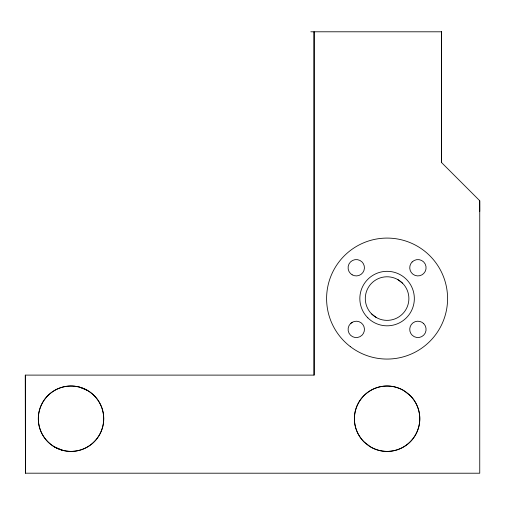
<?xml version="1.0" encoding="UTF-8"?>
<svg xmlns="http://www.w3.org/2000/svg" width="505" height="505" viewBox="0 0 505 505"><rect width="100%" height="100%" fill="white"/><g stroke="black" fill="none" stroke-linecap="round" stroke-linejoin="round"><path stroke-width="0.76" d="M441.591 162.585L441.597 31.802L441.578 162.578L479.75 200.744L479.75 473.217L25.414 473.191L25.414 375.108L314.085 375.12L314.072 31.79L314.072 375.12M441.604 162.591L441.604 31.802L310.815 31.79M350.483 323.617L352.174 322.316A8.175 8.175 0 0 1 363.348 333.489L362.053 335.181A8.175 8.175 0 0 1 350.489 335.187A8.175 8.175 0 0 1 350.489 323.623L352.181 322.323M25.25 375.114L25.427 473.204M79.487 387.127L87.371 390.397M54.666 447.013A32.699 32.699 0 0 0 103.714 418.695A32.699 32.699 0 0 0 54.673 390.397A32.699 32.699 0 0 0 54.673 447.026A32.699 32.699 0 0 0 103.721 418.708A32.699 32.699 0 0 0 54.666 390.378A32.699 32.699 0 0 0 54.666 447.013L62.563 450.296M397.99 279.694L402.504 283.16M371.68 313.984L376.193 317.449A21.797 21.797 0 0 0 408.886 298.569A21.797 21.797 0 0 0 376.193 279.694A21.797 21.797 0 0 0 376.193 317.449M479.718 200.719L479.75 211.425M412.124 261.95L410.836 263.654A8.175 8.175 0 0 0 422.003 274.821L423.695 273.521A8.175 8.175 0 0 0 423.695 261.962A8.175 8.175 0 0 0 412.137 261.962M423.701 323.617L422.003 322.304A8.175 8.175 0 0 0 410.836 333.477L412.143 335.175A8.175 8.175 0 0 0 423.695 335.168A8.175 8.175 0 0 0 423.695 323.604M352.174 274.827L350.476 273.521A8.175 8.175 0 0 1 350.47 261.962A8.175 8.175 0 0 1 362.034 261.956L363.341 263.661A8.175 8.175 0 0 1 352.168 274.821M410.212 395.585L403.438 390.39A32.699 32.699 0 0 0 363.972 441.831L370.739 447.026A32.699 32.699 0 0 0 419.794 418.708A32.699 32.699 0 0 0 370.746 390.397A32.699 32.699 0 0 0 370.746 447.026A32.699 32.699 0 0 0 410.212 395.585M350.274 346.569A60.486 60.486 0 0 0 447.064 306.459A60.486 60.486 0 0 0 363.941 242.69A60.486 60.486 0 0 0 350.274 346.569M367.829 317.841A27.245 27.245 0 0 0 413.412 305.626A27.245 27.245 0 0 0 380.044 272.252A27.245 27.245 0 0 0 367.829 317.841"/></g></svg>
